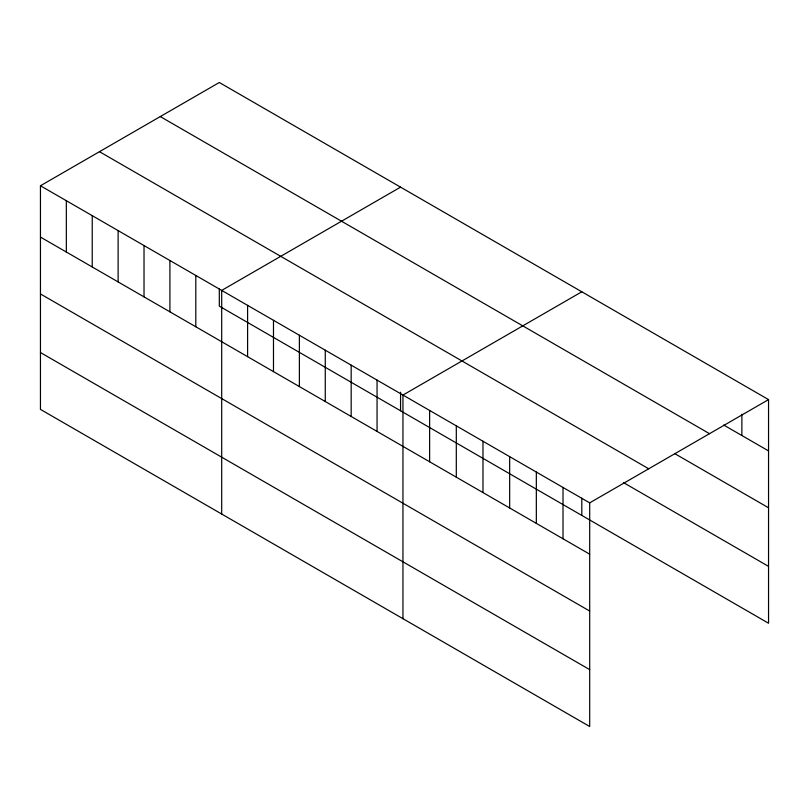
<?xml version="1.0" encoding="UTF-8"?>
<svg xmlns="http://www.w3.org/2000/svg" width="809" height="809" viewBox="0 0 809 809"><rect width="100%" height="100%" fill="white"/><g stroke="black" fill="none" stroke-linecap="round" stroke-linejoin="round"><path stroke-width="1.21" d="M40.45 185.767L589.69 502.864L589.69 726.502L40.45 409.394L40.45 185.767L219.31 82.498L768.55 399.606L768.55 623.233L219.31 306.136L219.31 288.823M400.556 187.142L221.696 290.411L221.696 514.039M581.813 291.786L402.953 395.055L402.953 618.683M589.69 502.864L768.55 399.606M723.731 425.038L768.55 450.916M160.283 116.577L709.523 433.685M674.645 453.566L768.55 507.779M99.477 151.688L648.717 468.785M623.426 482.579L768.55 566.371M40.45 237.077L589.69 554.185M40.45 293.94L589.69 611.048M40.45 352.532L589.69 669.63M741.873 414.238L741.873 435.515M581.813 498.111L581.813 515.424M563.013 487.463L563.013 538.774M536.337 472.062L536.337 523.372M509.66 456.66L509.66 507.971M482.983 441.259L482.983 492.57M456.306 425.858L456.306 477.168M429.63 410.456L429.63 461.767M400.556 392.234L400.556 410.78M377.055 380.109L377.055 431.419M351.167 365.152L351.167 416.473M325.269 350.206L325.269 401.517M299.381 335.26L299.381 386.571M273.482 320.303L273.482 371.624M247.594 305.357L247.594 356.668M195.808 275.464L195.808 326.775M169.91 260.508L169.91 311.829M144.022 245.562L144.022 296.873M118.124 230.616L118.124 281.926M92.236 215.669L92.236 266.98M66.338 200.713L66.338 252.024"/></g></svg>
